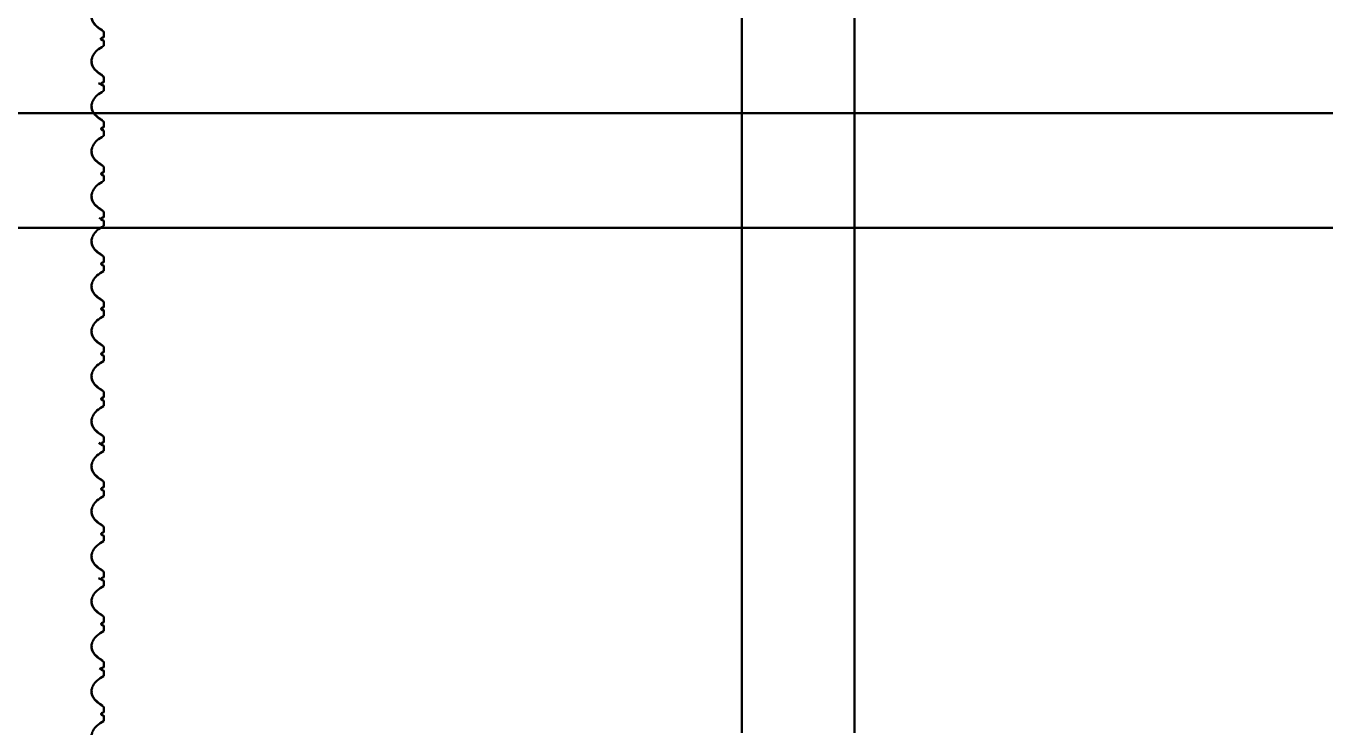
# Model space of a CAD drawing. Header units: millimetres. Extents: x -1615 to 4166, y 5 to 3174.
# Drawn here: x 2231.4 to 2308.3, y 1855.8 to 1897.4 of the extents above; entities that cross this region are included whole.
import ezdxf

# ---------------------------------------------------------------- set-up
doc = ezdxf.new("R2010")
doc.units = ezdxf.units.MM
doc.header["$LTSCALE"] = 0.25
doc.layers.add('Net dam', color=7, linetype='Continuous', lineweight=50)

msp = doc.modelspace()

# ---------------------------------------------------------------- linework, layer by layer
at = {"layer": 'Net dam'}
for p, q in [((2273.8, 1934.633), (2273.8, 1855.479)), ((2280.467, 1855.479), (2280.467, 1934.633)), ((2235.783, 1896.642), (2235.912, 1896.547)), ((2235.839, 1896.594), (2235.936, 1896.523)), ((2235.912, 1896.547), (2235.944, 1896.523)), ((2235.936, 1896.682), (2235.944, 1896.682)), ((2235.944, 1896.523), (2235.936, 1896.523)), ((2235.954, 1897.059), (2235.982, 1897.037)), ((2236.013, 1896.484), (2235.978, 1896.509)), ((2236.013, 1897.005), (2235.983, 1897.028)), ((2236.013, 1897.005), (2236.013, 1896.723)), ((2236.013, 1896.484), (2236.013, 1896.215)), ((2235.936, 1894.016), (2235.944, 1894.016)), ((2235.938, 1894.392), (2235.982, 1894.37)), ((2236.013, 1894.338), (2235.966, 1894.361)), ((2236.013, 1894.338), (2236.013, 1894.057)), ((2235.685, 1893.981), (2235.944, 1893.856)), ((2235.823, 1893.911), (2235.936, 1893.856)), ((2235.944, 1893.856), (2235.936, 1893.856)), ((2236.013, 1893.817), (2235.959, 1893.842)), ((2236.013, 1893.817), (2236.013, 1893.548)), ((2118.8, 1892.196), (2348.133, 1892.196)), ((2235.951, 1891.725), (2235.982, 1891.703)), ((2235.962, 1891.186), (2235.864, 1891.252)), ((2236.013, 1891.672), (2235.981, 1891.694)), ((2236.013, 1891.672), (2236.013, 1891.39)), ((2236.013, 1891.15), (2236.013, 1890.881)), ((2235.966, 1889.059), (2235.982, 1889.037)), ((2236.013, 1889.005), (2235.996, 1889.027)), ((2236.013, 1889.005), (2236.013, 1888.723)), ((2235.959, 1888.551), (2235.859, 1888.585)), ((2235.891, 1888.59), (2235.925, 1888.547)), ((2235.925, 1888.547), (2235.944, 1888.523)), ((2236.013, 1888.484), (2235.993, 1888.508)), ((2236.013, 1888.484), (2236.013, 1888.215)), ((2235.95, 1886.392), (2235.982, 1886.37)), ((2236.013, 1886.338), (2235.979, 1886.361)), ((2236.013, 1886.338), (2236.013, 1886.057)), ((2235.737, 1885.992), (2235.907, 1885.88)), ((2235.835, 1885.922), (2235.936, 1885.856)), ((2235.907, 1885.88), (2235.944, 1885.856)), ((2236.013, 1885.817), (2235.974, 1885.842)), ((2236.013, 1885.817), (2236.013, 1885.548)), ((2348.133, 1885.407), (2118.8, 1885.407)), ((2235.829, 1883.289), (2235.916, 1883.214)), ((2235.958, 1883.725), (2235.982, 1883.703)), ((2236.013, 1883.672), (2235.987, 1883.694)), ((2236.013, 1883.672), (2236.013, 1883.39)), ((2235.916, 1883.214), (2235.944, 1883.189)), ((2236.013, 1883.15), (2235.983, 1883.175)), ((2236.013, 1883.15), (2236.013, 1882.881)), ((2236.013, 1881.005), (2236.013, 1880.723)), ((2235.848, 1880.591), (2235.941, 1880.54)), ((2235.941, 1880.54), (2235.944, 1880.523)), ((2236.013, 1880.484), (2236.013, 1880.215)), ((2235.864, 1877.939), (2235.921, 1877.88)), ((2235.878, 1877.916), (2235.936, 1877.856)), ((2235.931, 1877.9), (2235.889, 1877.913)), ((2235.921, 1877.88), (2235.944, 1877.856)), ((2235.962, 1878.392), (2235.982, 1878.37)), ((2236.013, 1878.338), (2235.992, 1878.361)), ((2236.013, 1878.338), (2236.013, 1878.057)), ((2236.013, 1877.817), (2235.988, 1877.842)), ((2236.013, 1877.817), (2236.013, 1877.548)), ((2235.967, 1875.725), (2235.982, 1875.703)), ((2236.013, 1875.672), (2235.997, 1875.694)), ((2236.013, 1875.672), (2236.013, 1875.39)), ((2235.961, 1875.216), (2235.857, 1875.247)), ((2235.893, 1875.255), (2235.925, 1875.214)), ((2235.925, 1875.214), (2235.944, 1875.189)), ((2235.936, 1875.349), (2235.944, 1875.349)), ((2235.944, 1875.189), (2235.936, 1875.189)), ((2236.013, 1875.15), (2235.993, 1875.175)), ((2236.013, 1875.15), (2236.013, 1874.881)), ((2235.703, 1872.665), (2235.904, 1872.547)), ((2235.904, 1872.547), (2235.944, 1872.523)), ((2235.936, 1872.682), (2235.944, 1872.682)), ((2235.946, 1873.059), (2235.982, 1873.037)), ((2236.013, 1872.484), (2235.969, 1872.509)), ((2236.013, 1873.005), (2235.975, 1873.028)), ((2236.013, 1873.005), (2236.013, 1872.724)), ((2236.013, 1872.484), (2236.013, 1872.215)), ((2235.958, 1870.392), (2235.982, 1870.37)), ((2236.013, 1870.338), (2235.987, 1870.361)), ((2236.013, 1870.338), (2236.013, 1870.057)), ((2235.831, 1869.955), (2235.917, 1869.88)), ((2235.917, 1869.88), (2235.944, 1869.856)), ((2236.013, 1869.817), (2235.984, 1869.842)), ((2236.013, 1869.817), (2236.013, 1869.548)), ((2235.831, 1867.288), (2235.917, 1867.214)), ((2235.917, 1867.214), (2235.944, 1867.189)), ((2235.959, 1867.725), (2235.982, 1867.703)), ((2236.013, 1867.15), (2235.984, 1867.175)), ((2236.013, 1867.672), (2235.988, 1867.694)), ((2236.013, 1867.672), (2236.013, 1867.39)), ((2236.013, 1867.15), (2236.013, 1866.881)), ((2235.942, 1865.059), (2235.982, 1865.037)), ((2236.013, 1865.005), (2235.97, 1865.028)), ((2236.013, 1865.005), (2236.013, 1864.723)), ((2235.694, 1864.656), (2235.944, 1864.523)), ((2236.013, 1864.484), (2235.965, 1864.509)), ((2236.013, 1864.484), (2236.013, 1864.215)), ((2235.963, 1861.882), (2235.859, 1861.918)), ((2235.902, 1861.912), (2235.926, 1861.88)), ((2235.926, 1861.88), (2235.944, 1861.856)), ((2235.967, 1862.392), (2235.982, 1862.37)), ((2236.013, 1861.817), (2235.993, 1861.842)), ((2236.013, 1862.338), (2235.997, 1862.361)), ((2236.013, 1862.338), (2236.013, 1862.057)), ((2236.013, 1861.817), (2236.013, 1861.548)), ((2235.951, 1859.725), (2235.982, 1859.703)), ((2236.013, 1859.672), (2235.98, 1859.694)), ((2236.013, 1859.672), (2236.013, 1859.39)), ((2235.745, 1859.322), (2235.908, 1859.213)), ((2235.835, 1859.257), (2235.936, 1859.189)), ((2235.908, 1859.213), (2235.944, 1859.189)), ((2236.013, 1859.15), (2235.974, 1859.175)), ((2236.013, 1859.15), (2236.013, 1858.881)), ((2235.832, 1856.621), (2235.917, 1856.547)), ((2235.897, 1856.583), (2235.853, 1856.596)), ((2235.917, 1856.547), (2235.944, 1856.523)), ((2235.935, 1857.058), (2235.982, 1857.037)), ((2235.936, 1856.682), (2235.944, 1856.682)), ((2235.944, 1856.523), (2235.936, 1856.523)), ((2236.013, 1857.005), (2235.963, 1857.028)), ((2236.013, 1856.484), (2235.984, 1856.509)), ((2236.013, 1857.005), (2236.013, 1856.723)), ((2236.013, 1856.484), (2236.013, 1856.215))]:
    msp.add_line(p, q, dxfattribs=at)
for points, knots in [([(2235.982, 1897.037), (2235.82, 1897.142), (2235.578, 1897.299), (2235.355, 1897.598), (2235.268, 1897.845), (2235.279, 1898.086), (2235.385, 1898.343), (2235.616, 1898.616), (2235.85, 1898.765), (2235.982, 1898.85)], [0, 0, 0, 0, 0.2398073, 0.3587408, 0.4599357, 0.5616947, 0.6528108, 0.8046977, 1, 1, 1, 1]), ([(2235.92, 1897.109), (2235.75, 1897.223), (2235.51, 1897.384), (2235.306, 1897.702), (2235.287, 1897.862), (2235.278, 1897.938)], [0, 0, 0, 0, 0.555601, 0.789472, 1, 1, 1, 1]), ([(2235.936, 1896.523), (2235.927, 1896.524), (2235.91, 1896.525), (2235.886, 1896.539), (2235.868, 1896.559), (2235.857, 1896.584), (2235.855, 1896.611), (2235.863, 1896.638), (2235.879, 1896.66), (2235.901, 1896.676), (2235.921, 1896.682), (2235.933, 1896.682), (2235.936, 1896.682)], [0, 0, 0, 0, 0.106512, 0.213004, 0.319805, 0.427201, 0.535201, 0.643708, 0.751926, 0.859567, 0.966608, 1, 1, 1, 1]), ([(2235.944, 1896.682), (2235.952, 1896.683), (2235.97, 1896.685), (2235.994, 1896.699), (2236.007, 1896.713), (2236.012, 1896.722), (2236.013, 1896.723)], [0, 0, 0, 0, 0.31571, 0.631208, 0.94784, 1, 1, 1, 1]), ([(2236.013, 1896.484), (2236.007, 1896.491), (2235.997, 1896.505), (2235.972, 1896.52), (2235.954, 1896.522), (2235.944, 1896.523)], [0, 0, 0, 0, 0.325085, 0.650164, 1, 1, 1, 1]), ([(2236.013, 1897.005), (2236.009, 1897.011), (2236.001, 1897.024), (2235.989, 1897.032), (2235.982, 1897.037)], [0, 0, 0, 0, 0.480428, 1, 1, 1, 1]), ([(2235.982, 1894.37), (2235.82, 1894.475), (2235.578, 1894.633), (2235.355, 1894.932), (2235.268, 1895.178), (2235.279, 1895.419), (2235.385, 1895.677), (2235.616, 1895.949), (2235.85, 1896.099), (2235.982, 1896.183)], [0, 0, 0, 0, 0.239818, 0.358739, 0.459934, 0.561693, 0.65281, 0.804697, 1, 1, 1, 1]), ([(2235.982, 1896.183), (2235.988, 1896.187), (2236.001, 1896.195), (2236.009, 1896.208), (2236.013, 1896.215)], [0, 0, 0, 0, 0.479832, 1, 1, 1, 1]), ([(2235.921, 1894.442), (2235.724, 1894.577), (2235.452, 1894.763), (2235.279, 1895.11), (2235.286, 1895.243), (2235.289, 1895.287)], [0, 0, 0, 0, 0.636971, 0.879398, 1, 1, 1, 1]), ([(2235.936, 1893.856), (2235.927, 1893.857), (2235.91, 1893.859), (2235.886, 1893.872), (2235.868, 1893.892), (2235.857, 1893.917), (2235.855, 1893.945), (2235.863, 1893.971), (2235.879, 1893.993), (2235.901, 1894.009), (2235.921, 1894.015), (2235.933, 1894.016), (2235.936, 1894.016)], [0, 0, 0, 0, 0.106506, 0.212992, 0.319788, 0.427178, 0.535332, 0.643679, 0.751891, 0.859618, 0.96661, 1, 1, 1, 1]), ([(2235.944, 1894.016), (2235.952, 1894.017), (2235.97, 1894.018), (2235.994, 1894.032), (2236.007, 1894.047), (2236.012, 1894.056), (2236.013, 1894.057)], [0, 0, 0, 0, 0.315582, 0.630951, 0.947454, 1, 1, 1, 1]), ([(2236.013, 1894.338), (2236.009, 1894.345), (2236.001, 1894.357), (2235.989, 1894.366), (2235.982, 1894.37)], [0, 0, 0, 0, 0.480428, 1, 1, 1, 1]), ([(2235.982, 1891.703), (2235.82, 1891.809), (2235.578, 1891.966), (2235.355, 1892.265), (2235.268, 1892.512), (2235.279, 1892.753), (2235.385, 1893.01), (2235.616, 1893.282), (2235.85, 1893.432), (2235.982, 1893.516)], [0, 0, 0, 0, 0.239818, 0.358738, 0.459933, 0.561709, 0.65281, 0.804697, 1, 1, 1, 1]), ([(2236.013, 1893.817), (2236.007, 1893.824), (2235.997, 1893.839), (2235.972, 1893.853), (2235.954, 1893.855), (2235.944, 1893.856)], [0, 0, 0, 0, 0.325085, 0.650164, 1, 1, 1, 1]), ([(2235.982, 1893.516), (2235.988, 1893.52), (2236.001, 1893.529), (2236.009, 1893.541), (2236.013, 1893.548)], [0, 0, 0, 0, 0.479832, 1, 1, 1, 1]), ([(2235.921, 1891.776), (2235.724, 1891.91), (2235.452, 1892.097), (2235.279, 1892.443), (2235.286, 1892.576), (2235.289, 1892.62)], [0, 0, 0, 0, 0.636964, 0.879396, 1, 1, 1, 1]), ([(2236.013, 1891.672), (2236.009, 1891.678), (2236.001, 1891.691), (2235.989, 1891.699), (2235.982, 1891.703)], [0, 0, 0, 0, 0.480428, 1, 1, 1, 1]), ([(2235.936, 1891.189), (2235.927, 1891.19), (2235.91, 1891.192), (2235.886, 1891.205), (2235.868, 1891.225), (2235.857, 1891.251), (2235.855, 1891.278), (2235.863, 1891.304), (2235.879, 1891.327), (2235.901, 1891.342), (2235.921, 1891.348), (2235.933, 1891.349), (2235.936, 1891.349)], [0, 0, 0, 0, 0.106506, 0.212992, 0.319788, 0.427178, 0.535332, 0.643679, 0.751891, 0.859618, 0.96661, 1, 1, 1, 1]), ([(2235.936, 1891.349), (2235.936, 1891.349), (2235.938, 1891.349), (2235.94, 1891.349), (2235.942, 1891.349), (2235.944, 1891.349)], [0, 0, 0, 0, 0.2708, 0.5416, 1, 1, 1, 1]), ([(2235.944, 1891.189), (2235.943, 1891.189), (2235.942, 1891.189), (2235.939, 1891.189), (2235.937, 1891.189), (2235.936, 1891.189)], [0, 0, 0, 0, 0.270841, 0.541636, 1, 1, 1, 1]), ([(2235.944, 1891.349), (2235.952, 1891.35), (2235.97, 1891.352), (2235.994, 1891.365), (2236.007, 1891.38), (2236.012, 1891.389), (2236.013, 1891.39)], [0, 0, 0, 0, 0.315565, 0.631229, 0.947443, 1, 1, 1, 1]), ([(2236.013, 1891.15), (2236.007, 1891.157), (2235.997, 1891.172), (2235.972, 1891.186), (2235.954, 1891.188), (2235.944, 1891.189)], [0, 0, 0, 0, 0.325005, 0.65025, 1, 1, 1, 1]), ([(2235.982, 1889.037), (2235.82, 1889.142), (2235.578, 1889.299), (2235.355, 1889.598), (2235.268, 1889.845), (2235.279, 1890.086), (2235.385, 1890.343), (2235.616, 1890.616), (2235.85, 1890.765), (2235.982, 1890.85)], [0, 0, 0, 0, 0.239817, 0.358737, 0.459948, 0.561707, 0.652808, 0.804707, 1, 1, 1, 1]), ([(2235.982, 1890.85), (2235.988, 1890.854), (2236.001, 1890.862), (2236.009, 1890.875), (2236.013, 1890.881)], [0, 0, 0, 0, 0.479832, 1, 1, 1, 1]), ([(2235.921, 1889.109), (2235.724, 1889.244), (2235.452, 1889.43), (2235.279, 1889.777), (2235.286, 1889.909), (2235.289, 1889.953)], [0, 0, 0, 0, 0.636964, 0.879396, 1, 1, 1, 1]), ([(2235.936, 1888.523), (2235.927, 1888.523), (2235.91, 1888.525), (2235.886, 1888.539), (2235.868, 1888.559), (2235.857, 1888.584), (2235.855, 1888.611), (2235.863, 1888.638), (2235.879, 1888.66), (2235.901, 1888.676), (2235.921, 1888.682), (2235.933, 1888.682), (2235.936, 1888.682)], [0, 0, 0, 0, 0.106507, 0.212995, 0.319792, 0.42733, 0.535326, 0.643675, 0.751888, 0.859617, 0.96661, 1, 1, 1, 1]), ([(2235.936, 1888.682), (2235.936, 1888.682), (2235.938, 1888.682), (2235.94, 1888.682), (2235.942, 1888.682), (2235.944, 1888.682)], [0, 0, 0, 0, 0.2708, 0.5416, 1, 1, 1, 1]), ([(2235.944, 1888.682), (2235.952, 1888.683), (2235.97, 1888.685), (2235.994, 1888.699), (2236.007, 1888.713), (2236.012, 1888.722), (2236.013, 1888.723)], [0, 0, 0, 0, 0.315582, 0.631263, 0.947848, 1, 1, 1, 1]), ([(2236.013, 1889.005), (2236.009, 1889.011), (2236.001, 1889.024), (2235.989, 1889.032), (2235.982, 1889.037)], [0, 0, 0, 0, 0.480428, 1, 1, 1, 1]), ([(2235.982, 1886.37), (2235.82, 1886.475), (2235.578, 1886.633), (2235.355, 1886.932), (2235.268, 1887.178), (2235.279, 1887.419), (2235.385, 1887.677), (2235.616, 1887.949), (2235.85, 1888.099), (2235.982, 1888.183)], [0, 0, 0, 0, 0.239817, 0.358737, 0.459948, 0.561707, 0.652808, 0.804707, 1, 1, 1, 1]), ([(2235.944, 1888.523), (2235.943, 1888.523), (2235.942, 1888.523), (2235.939, 1888.523), (2235.937, 1888.523), (2235.936, 1888.523)], [0, 0, 0, 0, 0.270795, 0.541636, 1, 1, 1, 1]), ([(2236.013, 1888.484), (2236.007, 1888.491), (2235.997, 1888.505), (2235.972, 1888.52), (2235.954, 1888.522), (2235.944, 1888.523)], [0, 0, 0, 0, 0.324756, 0.650121, 1, 1, 1, 1]), ([(2235.982, 1888.183), (2235.988, 1888.187), (2236.001, 1888.195), (2236.009, 1888.208), (2236.013, 1888.215)], [0, 0, 0, 0, 0.480463, 1, 1, 1, 1]), ([(2235.921, 1886.442), (2235.724, 1886.577), (2235.452, 1886.763), (2235.279, 1887.11), (2235.286, 1887.243), (2235.289, 1887.287)], [0, 0, 0, 0, 0.636964, 0.879396, 1, 1, 1, 1]), ([(2236.013, 1886.338), (2236.009, 1886.345), (2236.001, 1886.357), (2235.989, 1886.366), (2235.982, 1886.37)], [0, 0, 0, 0, 0.48005, 1, 1, 1, 1]), ([(2235.936, 1885.856), (2235.927, 1885.857), (2235.91, 1885.859), (2235.886, 1885.872), (2235.868, 1885.892), (2235.857, 1885.917), (2235.855, 1885.945), (2235.863, 1885.971), (2235.879, 1885.993), (2235.901, 1886.009), (2235.921, 1886.015), (2235.933, 1886.016), (2235.936, 1886.016)], [0, 0, 0, 0, 0.106539, 0.212955, 0.319757, 0.427301, 0.535303, 0.643657, 0.751875, 0.85961, 0.966608, 1, 1, 1, 1]), ([(2235.936, 1886.016), (2235.936, 1886.016), (2235.938, 1886.016), (2235.94, 1886.016), (2235.942, 1886.016), (2235.944, 1886.016)], [0, 0, 0, 0, 0.2708, 0.5416, 1, 1, 1, 1]), ([(2235.944, 1885.856), (2235.943, 1885.856), (2235.942, 1885.856), (2235.939, 1885.856), (2235.937, 1885.856), (2235.936, 1885.856)], [0, 0, 0, 0, 0.270795, 0.541636, 1, 1, 1, 1]), ([(2235.944, 1886.016), (2235.952, 1886.017), (2235.97, 1886.018), (2235.994, 1886.032), (2236.007, 1886.047), (2236.012, 1886.056), (2236.013, 1886.057)], [0, 0, 0, 0, 0.315582, 0.631263, 0.947848, 1, 1, 1, 1]), ([(2236.013, 1885.817), (2236.007, 1885.824), (2235.997, 1885.839), (2235.972, 1885.853), (2235.954, 1885.855), (2235.944, 1885.856)], [0, 0, 0, 0, 0.325085, 0.650164, 1, 1, 1, 1]), ([(2235.982, 1885.516), (2235.988, 1885.52), (2236.001, 1885.529), (2236.009, 1885.541), (2236.013, 1885.548)], [0, 0, 0, 0, 0.480116, 1, 1, 1, 1]), ([(2235.982, 1883.703), (2235.82, 1883.809), (2235.578, 1883.966), (2235.355, 1884.265), (2235.268, 1884.512), (2235.279, 1884.753), (2235.385, 1885.01), (2235.616, 1885.282), (2235.85, 1885.432), (2235.982, 1885.516)], [0, 0, 0, 0, 0.239817, 0.358737, 0.459948, 0.561707, 0.652808, 0.804707, 1, 1, 1, 1]), ([(2235.921, 1883.776), (2235.724, 1883.91), (2235.452, 1884.097), (2235.279, 1884.443), (2235.286, 1884.576), (2235.289, 1884.62)], [0, 0, 0, 0, 0.636964, 0.879396, 1, 1, 1, 1]), ([(2235.936, 1883.189), (2235.927, 1883.19), (2235.91, 1883.192), (2235.886, 1883.205), (2235.868, 1883.225), (2235.857, 1883.251), (2235.855, 1883.278), (2235.863, 1883.304), (2235.879, 1883.327), (2235.901, 1883.342), (2235.921, 1883.348), (2235.933, 1883.349), (2235.936, 1883.349)], [0, 0, 0, 0, 0.106546, 0.213047, 0.319857, 0.427261, 0.53527, 0.643631, 0.751858, 0.8596, 0.966606, 1, 1, 1, 1]), ([(2235.907, 1883.24), (2235.906, 1883.243), (2235.902, 1883.25), (2235.875, 1883.257), (2235.863, 1883.26)], [0, 0, 0, 0, 0.519337, 1, 1, 1, 1]), ([(2235.936, 1883.349), (2235.936, 1883.349), (2235.938, 1883.349), (2235.94, 1883.349), (2235.942, 1883.349), (2235.944, 1883.349)], [0, 0, 0, 0, 0.270795, 0.541636, 1, 1, 1, 1]), ([(2235.944, 1883.349), (2235.952, 1883.35), (2235.97, 1883.352), (2235.994, 1883.365), (2236.007, 1883.38), (2236.012, 1883.389), (2236.013, 1883.39)], [0, 0, 0, 0, 0.315582, 0.631263, 0.947848, 1, 1, 1, 1]), ([(2236.013, 1883.672), (2236.009, 1883.678), (2236.001, 1883.691), (2235.989, 1883.699), (2235.982, 1883.703)], [0, 0, 0, 0, 0.48005, 1, 1, 1, 1]), ([(2235.982, 1881.037), (2235.82, 1881.142), (2235.578, 1881.299), (2235.355, 1881.598), (2235.268, 1881.845), (2235.279, 1882.086), (2235.385, 1882.343), (2235.616, 1882.616), (2235.85, 1882.765), (2235.982, 1882.849)], [0, 0, 0, 0, 0.239817, 0.358737, 0.459948, 0.561707, 0.652808, 0.804707, 1, 1, 1, 1]), ([(2235.944, 1883.189), (2235.943, 1883.189), (2235.942, 1883.189), (2235.939, 1883.189), (2235.937, 1883.189), (2235.936, 1883.189)], [0, 0, 0, 0, 0.2708, 0.5416, 1, 1, 1, 1]), ([(2236.013, 1883.15), (2236.007, 1883.157), (2235.997, 1883.172), (2235.972, 1883.186), (2235.954, 1883.188), (2235.944, 1883.189)], [0, 0, 0, 0, 0.325085, 0.650164, 1, 1, 1, 1]), ([(2235.982, 1882.849), (2235.988, 1882.854), (2236.001, 1882.862), (2236.009, 1882.875), (2236.013, 1882.881)], [0, 0, 0, 0, 0.480116, 1, 1, 1, 1]), ([(2235.921, 1881.109), (2235.724, 1881.244), (2235.452, 1881.43), (2235.279, 1881.777), (2235.286, 1881.909), (2235.289, 1881.953)], [0, 0, 0, 0, 0.636964, 0.879396, 1, 1, 1, 1]), ([(2235.922, 1881.083), (2235.948, 1881.071), (2235.983, 1881.056), (2235.982, 1881.041), (2235.982, 1881.037)], [0, 0, 0, 0, 0.7453531, 1, 1, 1, 1]), ([(2236.013, 1881.005), (2236.009, 1881.011), (2236.001, 1881.024), (2235.989, 1881.032), (2235.982, 1881.037)], [0, 0, 0, 0, 0.48005, 1, 1, 1, 1]), ([(2236.013, 1881.005), (2236.014, 1881.009), (2236.016, 1881.016), (2236.002, 1881.023), (2235.997, 1881.025)], [0, 0, 0, 0, 0.5871786, 1, 1, 1, 1]), ([(2235.982, 1878.37), (2235.82, 1878.475), (2235.578, 1878.633), (2235.355, 1878.932), (2235.268, 1879.178), (2235.279, 1879.419), (2235.385, 1879.677), (2235.616, 1879.949), (2235.85, 1880.099), (2235.982, 1880.183)], [0, 0, 0, 0, 0.239818, 0.358752, 0.459947, 0.561706, 0.652807, 0.804707, 1, 1, 1, 1]), ([(2235.844, 1880.589), (2235.883, 1880.573), (2235.937, 1880.55), (2235.936, 1880.528), (2235.936, 1880.523)], [0, 0, 0, 0, 0.735573, 1, 1, 1, 1]), ([(2236.013, 1880.484), (2236.012, 1880.489), (2236.01, 1880.524), (2235.921, 1880.56), (2235.846, 1880.59)], [0, 0, 0, 0, 0.16739, 1, 1, 1, 1]), ([(2235.936, 1880.523), (2235.927, 1880.523), (2235.91, 1880.525), (2235.886, 1880.539), (2235.868, 1880.559), (2235.857, 1880.584), (2235.855, 1880.611), (2235.863, 1880.638), (2235.879, 1880.66), (2235.901, 1880.676), (2235.921, 1880.682), (2235.933, 1880.682), (2235.936, 1880.682)], [0, 0, 0, 0, 0.106539, 0.213031, 0.319833, 0.427229, 0.535231, 0.643584, 0.751933, 0.859575, 0.966617, 1, 1, 1, 1]), ([(2235.936, 1880.682), (2235.936, 1880.682), (2235.938, 1880.682), (2235.94, 1880.682), (2235.942, 1880.682), (2235.944, 1880.682)], [0, 0, 0, 0, 0.270841, 0.541636, 1, 1, 1, 1]), ([(2235.944, 1880.523), (2235.943, 1880.523), (2235.942, 1880.523), (2235.939, 1880.523), (2235.937, 1880.523), (2235.936, 1880.523)], [0, 0, 0, 0, 0.2708, 0.5416, 1, 1, 1, 1]), ([(2235.944, 1880.682), (2235.952, 1880.683), (2235.97, 1880.685), (2235.994, 1880.699), (2236.007, 1880.713), (2236.012, 1880.722), (2236.013, 1880.723)], [0, 0, 0, 0, 0.31571, 0.631208, 0.94784, 1, 1, 1, 1]), ([(2236.013, 1880.484), (2236.007, 1880.491), (2235.997, 1880.505), (2235.972, 1880.52), (2235.954, 1880.522), (2235.944, 1880.523)], [0, 0, 0, 0, 0.325085, 0.650164, 1, 1, 1, 1]), ([(2235.982, 1880.183), (2235.988, 1880.187), (2236.001, 1880.195), (2236.009, 1880.208), (2236.013, 1880.215)], [0, 0, 0, 0, 0.480116, 1, 1, 1, 1]), ([(2235.921, 1878.442), (2235.724, 1878.577), (2235.452, 1878.763), (2235.279, 1879.11), (2235.286, 1879.243), (2235.289, 1879.287)], [0, 0, 0, 0, 0.636948, 0.879373, 1, 1, 1, 1]), ([(2235.936, 1877.856), (2235.927, 1877.857), (2235.91, 1877.859), (2235.886, 1877.872), (2235.868, 1877.892), (2235.857, 1877.917), (2235.855, 1877.945), (2235.863, 1877.971), (2235.879, 1877.993), (2235.901, 1878.009), (2235.921, 1878.015), (2235.933, 1878.016), (2235.936, 1878.016)], [0, 0, 0, 0, 0.106539, 0.213031, 0.319833, 0.427229, 0.535231, 0.643584, 0.751933, 0.859575, 0.966617, 1, 1, 1, 1]), ([(2235.936, 1878.016), (2235.936, 1878.016), (2235.938, 1878.016), (2235.94, 1878.016), (2235.942, 1878.016), (2235.944, 1878.016)], [0, 0, 0, 0, 0.270841, 0.541636, 1, 1, 1, 1]), ([(2235.944, 1877.856), (2235.943, 1877.856), (2235.942, 1877.856), (2235.939, 1877.856), (2235.937, 1877.856), (2235.936, 1877.856)], [0, 0, 0, 0, 0.2708, 0.5416, 1, 1, 1, 1]), ([(2235.944, 1878.016), (2235.952, 1878.017), (2235.97, 1878.018), (2235.994, 1878.032), (2236.007, 1878.047), (2236.012, 1878.056), (2236.013, 1878.057)], [0, 0, 0, 0, 0.31571, 0.631208, 0.94784, 1, 1, 1, 1]), ([(2236.013, 1877.817), (2236.007, 1877.824), (2235.997, 1877.839), (2235.972, 1877.853), (2235.954, 1877.855), (2235.944, 1877.856)], [0, 0, 0, 0, 0.325085, 0.650164, 1, 1, 1, 1]), ([(2236.013, 1878.338), (2236.009, 1878.345), (2236.001, 1878.357), (2235.989, 1878.366), (2235.982, 1878.37)], [0, 0, 0, 0, 0.480695, 1, 1, 1, 1]), ([(2235.982, 1875.703), (2235.82, 1875.809), (2235.578, 1875.966), (2235.355, 1876.265), (2235.268, 1876.512), (2235.279, 1876.753), (2235.385, 1877.01), (2235.616, 1877.282), (2235.85, 1877.432), (2235.982, 1877.516)], [0, 0, 0, 0, 0.2398073, 0.3587408, 0.4599357, 0.5616947, 0.6528108, 0.8046977, 1, 1, 1, 1]), ([(2235.982, 1877.516), (2235.988, 1877.52), (2236.001, 1877.529), (2236.009, 1877.541), (2236.013, 1877.548)], [0, 0, 0, 0, 0.479832, 1, 1, 1, 1]), ([(2235.921, 1875.776), (2235.724, 1875.91), (2235.452, 1876.097), (2235.279, 1876.443), (2235.286, 1876.576), (2235.289, 1876.62)], [0, 0, 0, 0, 0.636949, 0.879399, 1, 1, 1, 1]), ([(2236.013, 1875.672), (2236.009, 1875.678), (2236.001, 1875.691), (2235.989, 1875.699), (2235.982, 1875.703)], [0, 0, 0, 0, 0.480428, 1, 1, 1, 1]), ([(2235.982, 1873.037), (2235.82, 1873.142), (2235.578, 1873.299), (2235.355, 1873.598), (2235.268, 1873.845), (2235.279, 1874.086), (2235.385, 1874.343), (2235.616, 1874.616), (2235.85, 1874.765), (2235.982, 1874.85)], [0, 0, 0, 0, 0.239818, 0.358739, 0.459934, 0.561693, 0.65281, 0.804697, 1, 1, 1, 1]), ([(2235.936, 1875.189), (2235.927, 1875.19), (2235.91, 1875.192), (2235.886, 1875.205), (2235.868, 1875.225), (2235.857, 1875.251), (2235.855, 1875.278), (2235.863, 1875.304), (2235.879, 1875.327), (2235.901, 1875.342), (2235.921, 1875.348), (2235.933, 1875.349), (2235.936, 1875.349)], [0, 0, 0, 0, 0.106506, 0.212992, 0.319788, 0.427178, 0.535332, 0.643679, 0.751891, 0.859618, 0.96661, 1, 1, 1, 1]), ([(2235.944, 1875.349), (2235.952, 1875.35), (2235.97, 1875.352), (2235.994, 1875.365), (2236.007, 1875.38), (2236.012, 1875.389), (2236.013, 1875.39)], [0, 0, 0, 0, 0.315582, 0.630951, 0.947454, 1, 1, 1, 1]), ([(2236.013, 1875.15), (2236.007, 1875.157), (2235.997, 1875.172), (2235.972, 1875.186), (2235.954, 1875.188), (2235.944, 1875.189)], [0, 0, 0, 0, 0.325085, 0.650164, 1, 1, 1, 1]), ([(2235.982, 1874.85), (2235.988, 1874.854), (2236.001, 1874.862), (2236.009, 1874.875), (2236.013, 1874.881)], [0, 0, 0, 0, 0.479832, 1, 1, 1, 1]), ([(2235.921, 1873.109), (2235.724, 1873.244), (2235.452, 1873.43), (2235.279, 1873.777), (2235.286, 1873.909), (2235.289, 1873.953)], [0, 0, 0, 0, 0.636971, 0.879398, 1, 1, 1, 1]), ([(2235.936, 1872.523), (2235.927, 1872.524), (2235.91, 1872.525), (2235.886, 1872.539), (2235.868, 1872.559), (2235.857, 1872.584), (2235.855, 1872.611), (2235.863, 1872.638), (2235.879, 1872.66), (2235.901, 1872.676), (2235.921, 1872.682), (2235.933, 1872.682), (2235.936, 1872.682)], [0, 0, 0, 0, 0.106506, 0.212992, 0.319788, 0.427178, 0.535332, 0.643679, 0.751891, 0.859618, 0.96661, 1, 1, 1, 1]), ([(2235.944, 1872.523), (2235.943, 1872.523), (2235.942, 1872.523), (2235.939, 1872.523), (2235.937, 1872.523), (2235.936, 1872.523)], [0, 0, 0, 0, 0.270841, 0.541636, 1, 1, 1, 1]), ([(2235.944, 1872.682), (2235.952, 1872.683), (2235.97, 1872.685), (2235.994, 1872.699), (2236.007, 1872.713), (2236.012, 1872.722), (2236.013, 1872.724)], [0, 0, 0, 0, 0.31562, 0.631259, 0.947447, 1, 1, 1, 1]), ([(2236.013, 1872.484), (2236.007, 1872.491), (2235.997, 1872.505), (2235.972, 1872.52), (2235.954, 1872.522), (2235.944, 1872.523)], [0, 0, 0, 0, 0.325057, 0.650108, 1, 1, 1, 1]), ([(2236.013, 1873.005), (2236.009, 1873.011), (2236.001, 1873.024), (2235.989, 1873.032), (2235.982, 1873.037)], [0, 0, 0, 0, 0.480428, 1, 1, 1, 1]), ([(2235.982, 1870.37), (2235.82, 1870.475), (2235.578, 1870.633), (2235.355, 1870.932), (2235.268, 1871.178), (2235.279, 1871.419), (2235.385, 1871.677), (2235.616, 1871.949), (2235.85, 1872.099), (2235.982, 1872.183)], [0, 0, 0, 0, 0.239818, 0.358738, 0.459949, 0.561709, 0.65281, 0.804697, 1, 1, 1, 1]), ([(2235.982, 1872.183), (2235.988, 1872.187), (2236.001, 1872.195), (2236.009, 1872.208), (2236.013, 1872.215)], [0, 0, 0, 0, 0.479832, 1, 1, 1, 1]), ([(2235.921, 1870.442), (2235.724, 1870.577), (2235.452, 1870.763), (2235.279, 1871.11), (2235.286, 1871.243), (2235.289, 1871.287)], [0, 0, 0, 0, 0.636964, 0.879396, 1, 1, 1, 1]), ([(2236.013, 1870.338), (2236.009, 1870.345), (2236.001, 1870.357), (2235.989, 1870.366), (2235.982, 1870.37)], [0, 0, 0, 0, 0.480428, 1, 1, 1, 1]), ([(2235.982, 1867.703), (2235.82, 1867.809), (2235.578, 1867.966), (2235.355, 1868.265), (2235.268, 1868.512), (2235.279, 1868.753), (2235.385, 1869.01), (2235.616, 1869.282), (2235.85, 1869.432), (2235.982, 1869.516)], [0, 0, 0, 0, 0.239817, 0.358737, 0.459948, 0.561707, 0.652808, 0.804707, 1, 1, 1, 1]), ([(2235.936, 1869.856), (2235.927, 1869.857), (2235.91, 1869.858), (2235.886, 1869.872), (2235.868, 1869.892), (2235.857, 1869.917), (2235.855, 1869.945), (2235.863, 1869.971), (2235.879, 1869.993), (2235.901, 1870.009), (2235.921, 1870.015), (2235.933, 1870.016), (2235.936, 1870.016)], [0, 0, 0, 0, 0.106506, 0.212992, 0.319788, 0.427178, 0.535332, 0.643679, 0.751891, 0.859618, 0.96661, 1, 1, 1, 1]), ([(2235.936, 1870.016), (2235.936, 1870.016), (2235.938, 1870.016), (2235.94, 1870.016), (2235.942, 1870.016), (2235.944, 1870.016)], [0, 0, 0, 0, 0.2708, 0.5416, 1, 1, 1, 1]), ([(2235.944, 1869.856), (2235.943, 1869.856), (2235.942, 1869.856), (2235.939, 1869.856), (2235.937, 1869.856), (2235.936, 1869.856)], [0, 0, 0, 0, 0.270841, 0.541636, 1, 1, 1, 1]), ([(2235.944, 1870.016), (2235.952, 1870.017), (2235.97, 1870.018), (2235.994, 1870.032), (2236.007, 1870.047), (2236.012, 1870.056), (2236.013, 1870.057)], [0, 0, 0, 0, 0.315565, 0.631229, 0.947443, 1, 1, 1, 1]), ([(2236.013, 1869.817), (2236.007, 1869.824), (2235.997, 1869.839), (2235.972, 1869.853), (2235.954, 1869.855), (2235.944, 1869.856)], [0, 0, 0, 0, 0.324756, 0.650121, 1, 1, 1, 1]), ([(2235.982, 1869.516), (2235.988, 1869.52), (2236.001, 1869.529), (2236.009, 1869.541), (2236.013, 1869.548)], [0, 0, 0, 0, 0.480463, 1, 1, 1, 1]), ([(2235.921, 1867.776), (2235.724, 1867.91), (2235.452, 1868.097), (2235.279, 1868.443), (2235.286, 1868.576), (2235.289, 1868.62)], [0, 0, 0, 0, 0.636964, 0.879396, 1, 1, 1, 1]), ([(2235.936, 1867.189), (2235.927, 1867.19), (2235.91, 1867.192), (2235.886, 1867.205), (2235.868, 1867.225), (2235.857, 1867.251), (2235.855, 1867.278), (2235.863, 1867.304), (2235.879, 1867.327), (2235.901, 1867.342), (2235.921, 1867.348), (2235.933, 1867.349), (2235.936, 1867.349)], [0, 0, 0, 0, 0.106507, 0.212995, 0.319792, 0.42733, 0.535326, 0.643675, 0.751888, 0.859617, 0.96661, 1, 1, 1, 1]), ([(2235.936, 1867.349), (2235.936, 1867.349), (2235.938, 1867.349), (2235.94, 1867.349), (2235.942, 1867.349), (2235.944, 1867.349)], [0, 0, 0, 0, 0.2708, 0.5416, 1, 1, 1, 1]), ([(2235.944, 1867.189), (2235.943, 1867.189), (2235.942, 1867.189), (2235.939, 1867.189), (2235.937, 1867.189), (2235.936, 1867.189)], [0, 0, 0, 0, 0.270795, 0.541636, 1, 1, 1, 1]), ([(2235.944, 1867.349), (2235.952, 1867.35), (2235.97, 1867.352), (2235.994, 1867.365), (2236.007, 1867.38), (2236.012, 1867.389), (2236.013, 1867.39)], [0, 0, 0, 0, 0.315582, 0.631263, 0.947848, 1, 1, 1, 1]), ([(2236.013, 1867.15), (2236.007, 1867.157), (2235.997, 1867.172), (2235.972, 1867.186), (2235.954, 1867.188), (2235.944, 1867.189)], [0, 0, 0, 0, 0.325085, 0.650164, 1, 1, 1, 1]), ([(2236.013, 1867.672), (2236.009, 1867.678), (2236.001, 1867.691), (2235.989, 1867.699), (2235.982, 1867.703)], [0, 0, 0, 0, 0.48005, 1, 1, 1, 1]), ([(2235.982, 1865.037), (2235.82, 1865.142), (2235.578, 1865.299), (2235.355, 1865.598), (2235.268, 1865.845), (2235.279, 1866.086), (2235.385, 1866.343), (2235.616, 1866.616), (2235.85, 1866.765), (2235.982, 1866.85)], [0, 0, 0, 0, 0.239817, 0.358737, 0.459948, 0.561707, 0.652808, 0.804707, 1, 1, 1, 1]), ([(2235.982, 1866.85), (2235.988, 1866.854), (2236.001, 1866.862), (2236.009, 1866.875), (2236.013, 1866.881)], [0, 0, 0, 0, 0.480116, 1, 1, 1, 1]), ([(2235.921, 1865.109), (2235.724, 1865.244), (2235.452, 1865.43), (2235.279, 1865.777), (2235.286, 1865.909), (2235.289, 1865.953)], [0, 0, 0, 0, 0.636964, 0.879396, 1, 1, 1, 1]), ([(2236.013, 1865.005), (2236.009, 1865.011), (2236.001, 1865.024), (2235.989, 1865.032), (2235.982, 1865.037)], [0, 0, 0, 0, 0.48005, 1, 1, 1, 1]), ([(2235.982, 1862.37), (2235.82, 1862.475), (2235.578, 1862.633), (2235.355, 1862.932), (2235.268, 1863.178), (2235.279, 1863.419), (2235.385, 1863.677), (2235.616, 1863.949), (2235.85, 1864.099), (2235.982, 1864.183)], [0, 0, 0, 0, 0.239817, 0.358737, 0.459948, 0.561707, 0.652808, 0.804707, 1, 1, 1, 1]), ([(2235.936, 1864.523), (2235.927, 1864.524), (2235.91, 1864.525), (2235.886, 1864.539), (2235.868, 1864.559), (2235.857, 1864.584), (2235.855, 1864.611), (2235.863, 1864.638), (2235.879, 1864.66), (2235.901, 1864.676), (2235.921, 1864.682), (2235.933, 1864.682), (2235.936, 1864.682)], [0, 0, 0, 0, 0.106543, 0.213041, 0.319729, 0.427277, 0.535283, 0.643642, 0.751865, 0.859604, 0.966607, 1, 1, 1, 1]), ([(2235.936, 1864.682), (2235.936, 1864.682), (2235.938, 1864.682), (2235.94, 1864.682), (2235.942, 1864.682), (2235.944, 1864.682)], [0, 0, 0, 0, 0.270795, 0.541636, 1, 1, 1, 1]), ([(2235.944, 1864.523), (2235.943, 1864.523), (2235.942, 1864.523), (2235.939, 1864.523), (2235.937, 1864.523), (2235.936, 1864.523)], [0, 0, 0, 0, 0.2708, 0.5416, 1, 1, 1, 1]), ([(2235.944, 1864.682), (2235.952, 1864.683), (2235.97, 1864.685), (2235.994, 1864.699), (2236.007, 1864.713), (2236.012, 1864.722), (2236.013, 1864.723)], [0, 0, 0, 0, 0.315582, 0.631263, 0.947848, 1, 1, 1, 1]), ([(2236.013, 1864.484), (2236.007, 1864.491), (2235.997, 1864.505), (2235.972, 1864.52), (2235.954, 1864.522), (2235.944, 1864.523)], [0, 0, 0, 0, 0.325085, 0.650164, 1, 1, 1, 1]), ([(2235.982, 1864.183), (2235.988, 1864.187), (2236.001, 1864.195), (2236.009, 1864.208), (2236.013, 1864.215)], [0, 0, 0, 0, 0.480116, 1, 1, 1, 1]), ([(2235.921, 1862.442), (2235.724, 1862.577), (2235.452, 1862.763), (2235.279, 1863.11), (2235.286, 1863.243), (2235.289, 1863.287)], [0, 0, 0, 0, 0.636964, 0.879396, 1, 1, 1, 1]), ([(2235.936, 1861.856), (2235.927, 1861.857), (2235.91, 1861.859), (2235.886, 1861.872), (2235.868, 1861.892), (2235.857, 1861.917), (2235.855, 1861.945), (2235.863, 1861.971), (2235.879, 1861.993), (2235.901, 1862.009), (2235.921, 1862.015), (2235.933, 1862.016), (2235.936, 1862.016)], [0, 0, 0, 0, 0.1065426, 0.2130395, 0.3198452, 0.4272458, 0.5352511, 0.6436088, 0.7518315, 0.8595694, 0.9666158, 1, 1, 1, 1]), ([(2235.936, 1862.016), (2235.936, 1862.016), (2235.938, 1862.016), (2235.94, 1862.016), (2235.942, 1862.016), (2235.944, 1862.016)], [0, 0, 0, 0, 0.270841, 0.541636, 1, 1, 1, 1]), ([(2235.944, 1861.856), (2235.943, 1861.856), (2235.942, 1861.856), (2235.939, 1861.856), (2235.937, 1861.856), (2235.936, 1861.856)], [0, 0, 0, 0, 0.2708, 0.5416, 1, 1, 1, 1]), ([(2235.944, 1862.016), (2235.952, 1862.017), (2235.97, 1862.018), (2235.994, 1862.032), (2236.007, 1862.047), (2236.012, 1862.056), (2236.013, 1862.057)], [0, 0, 0, 0, 0.31571, 0.631208, 0.94784, 1, 1, 1, 1]), ([(2236.013, 1861.817), (2236.007, 1861.824), (2235.997, 1861.839), (2235.972, 1861.853), (2235.954, 1861.855), (2235.944, 1861.856)], [0, 0, 0, 0, 0.325085, 0.650164, 1, 1, 1, 1]), ([(2236.013, 1862.338), (2236.009, 1862.345), (2236.001, 1862.357), (2235.989, 1862.366), (2235.982, 1862.37)], [0, 0, 0, 0, 0.48005, 1, 1, 1, 1]), ([(2235.982, 1859.703), (2235.82, 1859.809), (2235.578, 1859.966), (2235.355, 1860.265), (2235.268, 1860.512), (2235.279, 1860.753), (2235.385, 1861.01), (2235.616, 1861.282), (2235.85, 1861.432), (2235.982, 1861.516)], [0, 0, 0, 0, 0.239818, 0.358752, 0.459947, 0.561706, 0.652807, 0.804707, 1, 1, 1, 1]), ([(2235.982, 1861.516), (2235.988, 1861.52), (2236.001, 1861.529), (2236.009, 1861.541), (2236.013, 1861.548)], [0, 0, 0, 0, 0.480116, 1, 1, 1, 1]), ([(2235.921, 1859.776), (2235.724, 1859.91), (2235.452, 1860.097), (2235.279, 1860.443), (2235.286, 1860.576), (2235.289, 1860.62)], [0, 0, 0, 0, 0.636964, 0.879396, 1, 1, 1, 1]), ([(2235.944, 1859.349), (2235.952, 1859.35), (2235.97, 1859.352), (2235.994, 1859.365), (2236.007, 1859.38), (2236.012, 1859.389), (2236.013, 1859.39)], [0, 0, 0, 0, 0.31571, 0.631208, 0.94784, 1, 1, 1, 1]), ([(2236.013, 1859.672), (2236.009, 1859.678), (2236.001, 1859.691), (2235.989, 1859.699), (2235.982, 1859.703)], [0, 0, 0, 0, 0.480695, 1, 1, 1, 1]), ([(2235.982, 1857.037), (2235.82, 1857.142), (2235.578, 1857.299), (2235.355, 1857.598), (2235.268, 1857.845), (2235.279, 1858.086), (2235.385, 1858.343), (2235.616, 1858.616), (2235.85, 1858.765), (2235.982, 1858.85)], [0, 0, 0, 0, 0.2398073, 0.3587408, 0.4599357, 0.5616947, 0.6528108, 0.8046977, 1, 1, 1, 1]), ([(2235.936, 1859.189), (2235.927, 1859.19), (2235.91, 1859.192), (2235.886, 1859.205), (2235.868, 1859.225), (2235.857, 1859.251), (2235.855, 1859.278), (2235.863, 1859.304), (2235.879, 1859.327), (2235.901, 1859.342), (2235.921, 1859.348), (2235.933, 1859.349), (2235.936, 1859.349)], [0, 0, 0, 0, 0.106539, 0.213031, 0.319833, 0.427229, 0.535231, 0.643584, 0.751933, 0.859575, 0.966617, 1, 1, 1, 1]), ([(2235.936, 1859.349), (2235.936, 1859.349), (2235.938, 1859.349), (2235.94, 1859.349), (2235.942, 1859.349), (2235.944, 1859.349)], [0, 0, 0, 0, 0.270841, 0.541636, 1, 1, 1, 1]), ([(2235.944, 1859.189), (2235.943, 1859.189), (2235.942, 1859.189), (2235.939, 1859.189), (2235.937, 1859.189), (2235.936, 1859.189)], [0, 0, 0, 0, 0.2708, 0.5416, 1, 1, 1, 1]), ([(2236.013, 1859.15), (2236.007, 1859.157), (2235.997, 1859.172), (2235.972, 1859.186), (2235.954, 1859.188), (2235.944, 1859.189)], [0, 0, 0, 0, 0.325085, 0.650164, 1, 1, 1, 1]), ([(2235.982, 1858.85), (2235.988, 1858.854), (2236.001, 1858.862), (2236.009, 1858.875), (2236.013, 1858.881)], [0, 0, 0, 0, 0.479832, 1, 1, 1, 1]), ([(2235.921, 1857.109), (2235.724, 1857.244), (2235.452, 1857.43), (2235.279, 1857.777), (2235.286, 1857.909), (2235.289, 1857.953)], [0, 0, 0, 0, 0.636948, 0.879373, 1, 1, 1, 1]), ([(2235.936, 1856.523), (2235.927, 1856.524), (2235.91, 1856.525), (2235.886, 1856.539), (2235.868, 1856.559), (2235.857, 1856.584), (2235.855, 1856.611), (2235.863, 1856.638), (2235.879, 1856.66), (2235.901, 1856.676), (2235.921, 1856.682), (2235.933, 1856.682), (2235.936, 1856.682)], [0, 0, 0, 0, 0.106507, 0.212994, 0.31979, 0.42718, 0.535175, 0.643677, 0.75189, 0.859618, 0.96661, 1, 1, 1, 1]), ([(2235.944, 1856.682), (2235.952, 1856.683), (2235.97, 1856.685), (2235.994, 1856.699), (2236.007, 1856.713), (2236.012, 1856.722), (2236.013, 1856.723)], [0, 0, 0, 0, 0.31571, 0.631208, 0.94784, 1, 1, 1, 1]), ([(2236.013, 1856.484), (2236.007, 1856.491), (2235.997, 1856.505), (2235.972, 1856.52), (2235.954, 1856.522), (2235.944, 1856.523)], [0, 0, 0, 0, 0.325085, 0.650164, 1, 1, 1, 1]), ([(2236.013, 1857.005), (2236.009, 1857.011), (2236.001, 1857.024), (2235.989, 1857.032), (2235.982, 1857.037)], [0, 0, 0, 0, 0.480428, 1, 1, 1, 1]), ([(2235.982, 1854.37), (2235.82, 1854.475), (2235.578, 1854.633), (2235.355, 1854.932), (2235.268, 1855.178), (2235.279, 1855.419), (2235.385, 1855.677), (2235.616, 1855.949), (2235.85, 1856.099), (2235.982, 1856.183)], [0, 0, 0, 0, 0.239818, 0.358739, 0.459934, 0.561693, 0.65281, 0.804697, 1, 1, 1, 1]), ([(2235.982, 1856.183), (2235.988, 1856.187), (2236.001, 1856.195), (2236.009, 1856.208), (2236.013, 1856.215)], [0, 0, 0, 0, 0.479832, 1, 1, 1, 1])]:
    msp.add_open_spline(points, degree=3, knots=knots, dxfattribs=at)

doc.saveas('drawing.dxf')
